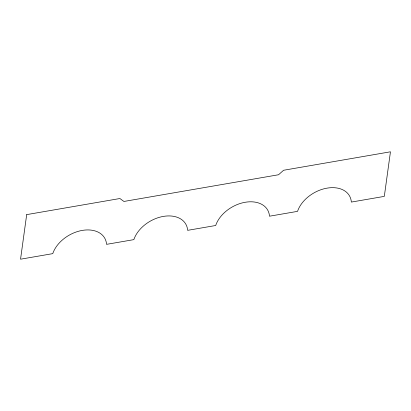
<?xml version="1.0" encoding="UTF-8"?>
<svg xmlns="http://www.w3.org/2000/svg" width="411" height="411" viewBox="0 0 411 411"><rect width="100%" height="100%" fill="white"/><g stroke="black" fill="none" stroke-linecap="round" stroke-linejoin="round"><path stroke-width="0.62" d="M26.684 214.619L20.55 259.197L52.762 253.638A29.422 20.175 -29.6 0 1 82.215 230.417A29.422 20.175 -29.6 0 1 106.562 244.345L133.847 239.634A29.422 20.175 -29.6 0 1 163.301 216.412A29.422 20.175 -29.6 0 1 187.647 230.34L215.693 225.5A29.422 20.175 -29.6 0 1 245.151 202.279A29.422 20.175 -29.6 0 1 269.493 216.207L297.538 211.362A29.422 20.175 -29.6 0 1 326.997 188.146A29.422 20.175 -29.6 0 1 351.343 202.073L384.316 196.381L390.45 151.803L283.595 170.257L278.535 174.757L123.937 201.452L119.899 198.523L26.684 214.619"/></g></svg>
